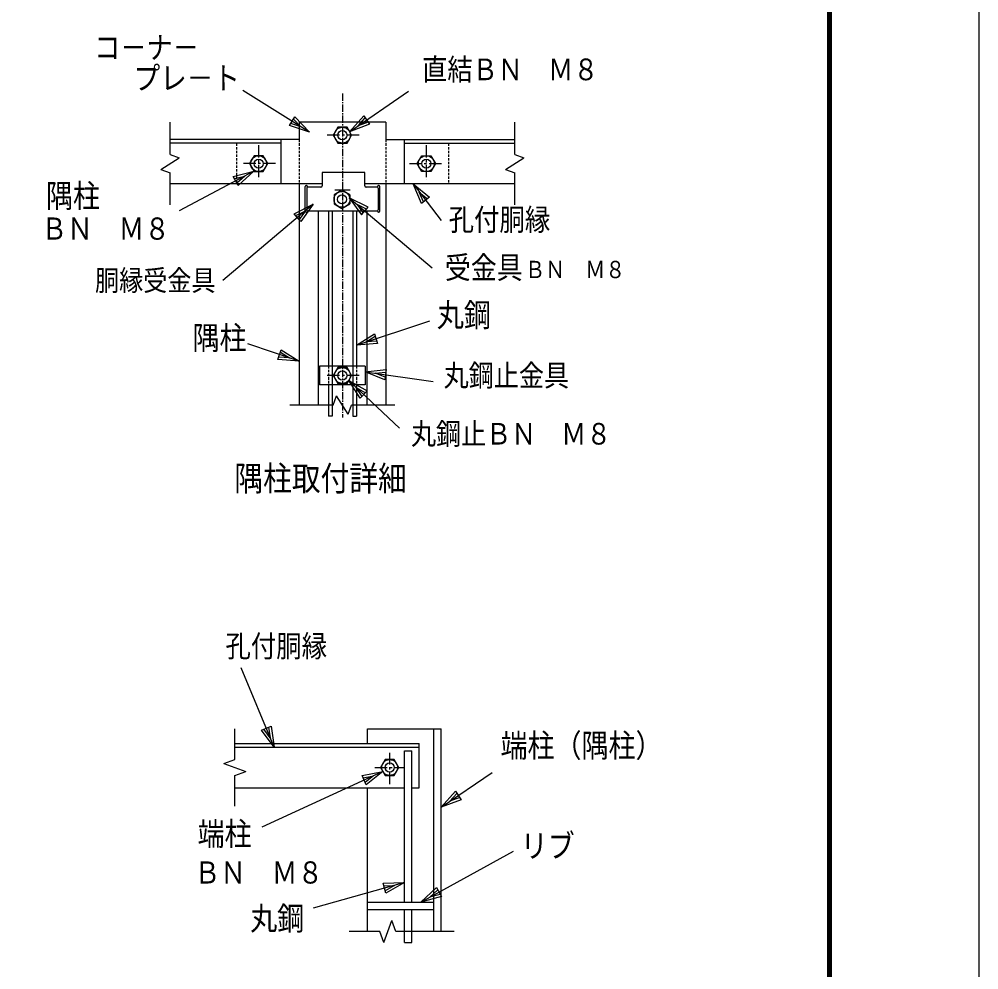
# Model space of a CAD drawing. Units: millimetres, scale not verified. Extents: x -4455 to 4455, y -3150 to 3150.
# Drawn here: x 2503 to 4455, y -45 to 1889 of the extents above; entities that cross this region are included whole.
import ezdxf
from ezdxf.enums import TextEntityAlignment as Align

# ---------------------------------------------------------------- set-up
doc = ezdxf.new("R2010")
doc.units = ezdxf.units.MM
doc.header["$LTSCALE"] = 20
for name, pattern in [('USER1', [1.125, 0.75, -0.125, 0.125, -0.125]), ('USER2', [2, 1.25, -0.25, 0.25, -0.25]), ('USER3', [0.375, 0.25, -0.125])]:
    doc.linetypes.add(name, pattern=pattern)
for name, color, linetype, lineweight in [('0-0_1', 7, 'Continuous', 25), ('0-2_0', 4, 'Continuous', 25), ('0-7_WAKU', 7, 'Continuous', 25)]:
    doc.layers.add(name, color=color, linetype=linetype, lineweight=lineweight)
doc.styles.add('ＭＳ ゴシック', font='')
doc.styles.get('ＭＳ ゴシック').set_extended_font_data('MS Gothic')

# ---------------------------------------------------------------- blocks, each defined once
blk = doc.blocks.new('C43')
at = {"layer": '0-0_1', "color": 4}
blk.add_line((155209.2, 57012.4), (158967.7, 59078.5), dxfattribs=at)
blk.add_lwpolyline([(156046.5, 57233.1), (155209.2, 57012.4), (155844.1, 57601.1)], close=True, dxfattribs=at)
blk.add_lwpolyline([(155995.9, 57325.1), (155577.3, 57214.8), (155894.7, 57509.1)], dxfattribs=at)
blk = doc.blocks.new('C45')
at = {"layer": '0-0_1', "color": 4}
blk.add_line((153663.4, 62317.5), (148739.3, 60062.2), dxfattribs=at)
blk.add_lwpolyline([(152812.2, 62158.7), (153663.4, 62317.5), (152987.1, 61776.8)], close=True, dxfattribs=at)
blk.add_lwpolyline([(152855.9, 62063.2), (153281.5, 62142.6), (152943.4, 61872.3)], dxfattribs=at)
blk = doc.blocks.new('C44')
at = {"layer": '0-0_1', "color": 4}
blk.add_line((154537.7, 57803.2), (150827.6, 56757.6), dxfattribs=at)
blk.add_lwpolyline([(153672.3, 57777.5), (154537.7, 57803.2), (153786.2, 57373.2)], close=True, dxfattribs=at)
blk.add_lwpolyline([(153700.8, 57676.4), (154133.5, 57689.3), (153757.7, 57474.3)], dxfattribs=at)
blk = doc.blocks.new('C46')
at = {"layer": '0-0_1', "color": 4}
blk.add_line((156037.7, 60874.7), (158113.3, 62287.1), dxfattribs=at)
blk.add_lwpolyline([(156850.4, 61173.6), (156037.7, 60874.7), (156614.1, 61520.9)], close=True, dxfattribs=at)
blk.add_lwpolyline([(156791.3, 61260.4), (156385, 61111), (156673.1, 61434.1)], dxfattribs=at)
blk = doc.blocks.new('C42')
at = {"layer": '0-0_1', "color": 4}
blk.add_line((149239.8, 63312.4), (147893.2, 66544.7), dxfattribs=at)
blk.add_lwpolyline([(149110.6, 64168.6), (149239.8, 63312.4), (148722.9, 64007.1)], close=True, dxfattribs=at)
blk.add_lwpolyline([(149013.7, 64128.2), (149078.3, 63700.1), (148819.8, 64047.5)], dxfattribs=at)
blk = doc.blocks.new('C56')
at = {"layer": '0-0_1', "color": 4}
blk.add_line((149771.7, 81596.7), (147678.7, 82303.1), dxfattribs=at)
blk.add_lwpolyline([(149042.9, 82064.3), (149771.7, 81596.7), (148908.6, 81666.3)], close=True, dxfattribs=at)
blk.add_lwpolyline([(149009.3, 81964.8), (149373.7, 81731), (148942.2, 81765.8)], dxfattribs=at)
blk = doc.blocks.new('C55')
at = {"layer": '0-0_1', "color": 4}
blk.add_line((151790.7, 80814.7), (154604.2, 80500.2), dxfattribs=at)
blk.add_lwpolyline([(152602.2, 80512.7), (151790.7, 80814.7), (152648.9, 80930.1)], close=True, dxfattribs=at)
blk.add_lwpolyline([(152613.9, 80617), (152208.1, 80768.1), (152637.2, 80825.7)], dxfattribs=at)
blk = doc.blocks.new('C53')
at = {"layer": '0-0_1', "color": 4}
blk.add_line((152102.2, 84612), (155089.1, 85592.4), dxfattribs=at)
blk.add_lwpolyline([(152965.8, 84674.4), (152102.2, 84612), (152834.8, 85073.5)], close=True, dxfattribs=at)
blk.add_lwpolyline([(152933, 84774.2), (152501.2, 84742.9), (152867.5, 84973.7)], dxfattribs=at)
blk = doc.blocks.new('C54')
at = {"layer": '0-0_1', "color": 4}
blk.add_line((152432.7, 81393.2), (154867.7, 82777.5), dxfattribs=at)
blk.add_lwpolyline([(153266.7, 81625.8), (152432.7, 81393.2), (153059.1, 81990.9)], close=True, dxfattribs=at)
blk.add_lwpolyline([(153214.8, 81717), (152797.8, 81600.8), (153111, 81899.6)], dxfattribs=at)
blk = doc.blocks.new('C58')
at = {"layer": '0-0_1', "color": 4}
blk.add_line((150198, 90916.6), (147478.4, 92614), dxfattribs=at)
blk.add_lwpolyline([(149596.6, 91539.5), (150198, 90916.6), (149374.2, 91183.2)], close=True, dxfattribs=at)
blk.add_lwpolyline([(149541, 91450.4), (149841.7, 91138.9), (149429.8, 91272.2)], dxfattribs=at)
blk = doc.blocks.new('C57')
at = {"layer": '0-0_1', "color": 4}
blk.add_line((147929, 89326), (145433.4, 86952.5), dxfattribs=at)
blk.add_lwpolyline([(147175.6, 88899.2), (147929, 89326), (147465.1, 88594.9)], close=True, dxfattribs=at)
blk.add_lwpolyline([(147248, 88823.2), (147624.7, 89036.5), (147392.7, 88671)], dxfattribs=at)
blk = doc.blocks.new('C51')
at = {"layer": '0-0_1', "color": 4}
blk.add_line((151826.1, 90932.7), (154214.1, 92582.3), dxfattribs=at)
blk.add_lwpolyline([(152636.6, 91237.4), (151826.1, 90932.7), (152397.9, 91582.9)], close=True, dxfattribs=at)
blk.add_lwpolyline([(152576.9, 91323.8), (152171.7, 91171.4), (152457.6, 91496.6)], dxfattribs=at)
blk = doc.blocks.new('C52')
at = {"layer": '0-0_1', "color": 4}
blk.add_line((154403.9, 88812.4), (155542.3, 87321.5), dxfattribs=at)
blk.add_lwpolyline([(154746.8, 88017.4), (154403.9, 88812.4), (155080.6, 88272.3)], close=True, dxfattribs=at)
blk.add_lwpolyline([(154830.2, 88081.1), (154658.8, 88478.6), (154997.1, 88208.5)], dxfattribs=at)

msp = doc.modelspace()

# ---------------------------------------------------------------- linework, layer by layer
at = {"layer": '0-0_1', "color": 4, "linetype": 'USER1'}
msp.add_line((3160.59, 1738.17), (3160.59, 1078.82), dxfattribs=at)
at = {"layer": '0-0_1', "color": 4}
for p, q in [((2810.05, 1614.16), (2810.05, 1679.66)), ((3511.13, 1614.16), (3511.13, 1679.66)), ((2791.42, 1583.69), (2828.67, 1607.38)), ((2810.05, 1614.16), (2828.67, 1607.38)), ((3492.51, 1583.69), (3529.75, 1607.38)), ((3511.13, 1614.16), (3529.75, 1607.38)), ((2791.42, 1583.69), (2810.05, 1576.91)), ((3492.51, 1583.69), (3511.13, 1576.91)), ((2810.05, 1511.41), (2810.05, 1576.91)), ((3511.13, 1511.41), (3511.13, 1576.91)), ((3174.23, 1526.09), (3343.3, 1383.33)), ((3174.23, 1526.09), (3199.55, 1490.98)), ((3213.1, 1507.03), (3174.23, 1526.09)), ((3101.23, 1512.7), (2917.56, 1357.62)), ((3062.36, 1493.64), (3101.23, 1512.7)), ((3101.23, 1512.7), (3075.91, 1477.59)), ((3190.28, 1512.55), (3202.94, 1494.99)), ((3209.71, 1503.01), (3190.28, 1512.55)), ((3199.55, 1490.98), (3213.1, 1507.03)), ((3075.91, 1477.59), (3062.36, 1493.64)), ((3141.96, 1104.28), (3148.74, 1122.91)), ((3172.43, 1085.66), (3148.74, 1122.91)), ((3141.96, 1104.28), (3053.93, 1104.28)), ((3172.43, 1085.66), (3179.21, 1104.28)), ((3267.25, 1104.28), (3179.21, 1104.28)), ((2941.71, 383.16), (2941.71, 445.53)), ((2919.21, 374.97), (2941.71, 383.16)), ((2919.21, 374.97), (2964.21, 358.59)), ((2941.71, 350.4), (2964.21, 358.59)), ((2941.71, 288.03), (2941.71, 350.4)), ((3244.77, 10.53), (3261.14, 55.53)), ((3269.33, 33.03), (3261.14, 55.53)), ((3236.58, 33.03), (3174.21, 33.03)), ((3244.77, 10.53), (3236.58, 33.03)), ((3387.79, 33.03), (3269.33, 33.03))]:
    msp.add_line(p, q, dxfattribs=at)
at = {"layer": '0-0_1'}
for p, q in [((3248.63, 1679.66), (3072.55, 1679.66)), ((3072.55, 1679.66), (3072.55, 1644.28)), ((3248.63, 1679.66), (3248.63, 1644.28)), ((3248.63, 1679.66), (3248.63, 1644.28)), ((3151.28, 1669.61), (3141.96, 1653.48)), ((3169.9, 1669.61), (3151.28, 1669.61)), ((3179.21, 1653.48), (3169.9, 1669.61)), ((3072.55, 1644.28), (2810.05, 1644.28)), ((3035.05, 1644.29), (3035.05, 1554.29)), ((3169.9, 1637.35), (3179.21, 1653.48)), ((3248.63, 1644.28), (3511.13, 1644.28)), ((3286.13, 1644.29), (3286.13, 1554.29)), ((3035.05, 1636.78), (2810.05, 1636.78)), ((3286.13, 1636.78), (3511.13, 1636.78)), ((2980.74, 1611.66), (2971.42, 1595.54)), ((2999.36, 1611.67), (2980.74, 1611.66)), ((3008.67, 1595.54), (2999.36, 1611.67)), ((3312.5, 1595.54), (3321.82, 1611.67)), ((3321.82, 1611.67), (3340.44, 1611.66)), ((3340.44, 1611.66), (3349.75, 1595.54)), ((2971.42, 1595.54), (2980.74, 1579.41)), ((2999.36, 1579.41), (3008.67, 1595.54)), ((3321.82, 1579.41), (3312.5, 1595.54)), ((3349.75, 1595.54), (3340.44, 1579.41)), ((2980.74, 1579.41), (2999.36, 1579.41)), ((3340.44, 1579.41), (3321.82, 1579.41)), ((3119.69, 1554.28), (2810.05, 1554.28)), ((3072.55, 1554.28), (3072.55, 1104.28)), ((3511.13, 1554.28), (3206.11, 1554.28)), ((3248.63, 1554.28), (3248.63, 1104.28)), ((3159.64, 1541.3), (3143.51, 1531.99)), ((3175.77, 1531.99), (3159.64, 1541.3)), ((3143.51, 1513.37), (3159.64, 1504.05)), ((3159.64, 1504.05), (3175.77, 1513.37)), ((3111.11, 1499.55), (3111.11, 1104.29)), ((3132.1, 1499.55), (3132.1, 1183.32)), ((3139.6, 1499.55), (3139.6, 1081.78)), ((3181.58, 1499.55), (3181.58, 1081.78)), ((3189.08, 1499.55), (3189.08, 1183.32)), ((3210.06, 1499.55), (3210.06, 1104.29)), ((3206.96, 1183.32), (3114.21, 1183.32)), ((3114.21, 1183.32), (3114.21, 1145.25)), ((3169.9, 1180.41), (3151.28, 1180.41)), ((3179.21, 1164.28), (3169.9, 1180.41)), ((3206.96, 1183.32), (3206.96, 1145.25)), ((3169.9, 1148.16), (3179.21, 1164.28)), ((3206.96, 1145.25), (3114.21, 1145.25)), ((3132.1, 1145.25), (3132.1, 1081.78)), ((3151.28, 1148.16), (3169.9, 1148.16)), ((3189.08, 1145.25), (3189.08, 1081.78)), ((3139.6, 1081.78), (3132.1, 1081.78)), ((3181.57, 1081.78), (3189.08, 1081.78)), ((3211.71, 445.53), (3361.71, 445.53)), ((3211.71, 415.53), (3211.71, 445.53)), ((3346.71, 33.03), (3346.71, 445.53)), ((3361.71, 33.03), (3361.71, 445.53)), ((2941.71, 415.53), (3316.71, 415.53)), ((3316.71, 325.53), (3316.71, 415.53)), ((2941.71, 408.03), (3316.71, 408.03)), ((3286.71, 93.03), (3286.71, 400.53)), ((3286.71, 400.53), (3301.71, 400.53)), ((3301.71, 93.03), (3301.71, 400.53)), ((3247.39, 382.91), (3238.08, 366.78)), ((3266.02, 382.91), (3247.39, 382.91)), ((3275.33, 366.78), (3266.02, 382.91)), ((3238.08, 366.78), (3247.39, 350.66)), ((3266.02, 350.66), (3275.33, 366.78)), ((3247.39, 350.66), (3266.02, 350.66)), ((2941.71, 325.53), (3286.71, 325.53)), ((3211.71, 33.03), (3211.71, 325.53)), ((3301.71, 325.53), (3316.71, 325.53)), ((3211.71, 93.03), (3346.71, 93.03)), ((3211.71, 78.03), (3346.71, 78.03)), ((3286.71, 10.53), (3286.71, 78.03)), ((3301.71, 10.53), (3301.71, 78.03)), ((3286.71, 10.53), (3301.71, 10.53))]:
    msp.add_line(p, q, dxfattribs=at)
at = {"layer": '0-0_1', "linetype": 'USER3'}
for p, q in [((3072.55, 1644.28), (3072.55, 1554.28)), ((3248.63, 1644.28), (3248.63, 1554.28)), ((2945.05, 1636.78), (2945.05, 1554.29)), ((3376.13, 1636.78), (3376.13, 1554.29)), ((3132.1, 1183.32), (3132.1, 1145.25)), ((3189.08, 1183.32), (3189.08, 1145.25))]:
    msp.add_line(p, q, dxfattribs=at)
at = {"layer": '0-0_1', "color": 4, "linetype": 'USER2'}
for p, q in [((3194.83, 1653.48), (3126.87, 1653.48)), ((2990.05, 1632.8), (2990.05, 1562.48)), ((3331.13, 1632.8), (3331.13, 1562.48)), ((3024.29, 1595.54), (2956.33, 1595.54)), ((3296.89, 1595.54), (3364.84, 1595.54)), ((3194.83, 1164.28), (3126.87, 1164.28)), ((3256.71, 332.7), (3256.71, 396.78)), ((3226.71, 366.78), (3286.71, 366.78))]:
    msp.add_line(p, q, dxfattribs=at)
at = {"layer": '0-0_1'}
for points in [[(3141.96, 1653.48), (3151.28, 1637.35), (3169.9, 1637.35)], [(3151.28, 1180.41), (3141.96, 1164.28), (3151.28, 1148.16)]]:
    msp.add_lwpolyline(points, dxfattribs=at)
at = {"layer": '0-0_1', "color": 4}
msp.add_lwpolyline([(3065.75, 1489.63), (3085.18, 1499.16), (3072.52, 1481.6)], dxfattribs=at)
at = {"layer": '0-0_1'}
for centre, radius in [((3160.59, 1653.48), 16.13), ((3160.59, 1653.48), 9.31), ((2990.05, 1595.54), 16.13), ((2990.05, 1595.54), 9.31), ((3331.13, 1595.54), 16.13), ((3331.13, 1595.54), 9.31), ((3159.64, 1522.68), 16.13), ((3159.64, 1522.68), 9.31), ((3160.59, 1164.28), 16.13), ((3160.59, 1164.28), 9.31), ((3256.71, 366.78), 16.13), ((3256.71, 366.78), 9.31)]:
    msp.add_circle(centre, radius, dxfattribs=at)
at = {"layer": '0-2_0', "color": 7}
for p, q in [((3206.11, 1577.62), (3119.69, 1577.62)), ((3119.69, 1577.62), (3119.69, 1550.5)), ((3206.11, 1550.5), (3206.11, 1577.62)), ((3084.68, 1498.42), (3084.68, 1548.82)), ((3086.68, 1550.82), (3087.4, 1550.82)), ((3087.4, 1550.82), (3086.68, 1550.82)), ((3087.88, 1545.5), (3087.88, 1501.55)), ((3089.4, 1547.5), (3089.4, 1548.82)), ((3116.69, 1547.5), (3089.88, 1547.5)), ((3144.86, 1542.05), (3176.67, 1542.05)), ((3176.67, 1542.05), (3176.67, 1542)), ((3231.75, 1547.5), (3209.11, 1547.5)), ((3231.75, 1547.44), (3231.75, 1547.5)), ((3231.77, 1547.5), (3231.77, 1548.82)), ((3233.3, 1545.5), (3233.3, 1501.55)), ((3234.5, 1550.82), (3233.77, 1550.82)), ((3233.77, 1550.82), (3234.5, 1550.82)), ((3236.5, 1498.42), (3236.5, 1548.82)), ((3143.51, 1531.99), (3143.51, 1513.37)), ((3175.77, 1531.99), (3175.77, 1513.37)), ((3086.65, 1496.71), (3087.4, 1496.71)), ((3089.4, 1498.71), (3089.4, 1499.55)), ((3089.88, 1499.55), (3231.75, 1499.55)), ((3231.75, 1499.55), (3231.75, 1499.61)), ((3231.77, 1498.71), (3231.77, 1499.55)), ((3234.52, 1496.71), (3233.77, 1496.71))]:
    msp.add_line(p, q, dxfattribs=at)
msp.add_lwpolyline([(3144.86, 1542.05), (3144.86, 1542), (3176.67, 1542)], dxfattribs=at)
for centre, radius, start, end in [((3086.68, 1548.82), 2, 90, 180), ((3087.4, 1548.82), 2, 0, 90), ((3089.88, 1545.5), 2, 90, 180), ((3116.69, 1550.5), 3, 270, 0), ((3209.11, 1550.5), 3, 180, 270), ((3231.3, 1545.5), 2, 0, 90), ((3233.77, 1548.82), 2, 90, 180), ((3234.5, 1548.82), 2, 0, 90), ((3086.65, 1498.71), 2, 188.18645, 270), ((3087.4, 1498.71), 2, 270, 0), ((3089.88, 1501.55), 2, 180, 270), ((3231.3, 1501.55), 2, 270, 0), ((3233.77, 1498.71), 2, 180, 270), ((3234.52, 1498.71), 2, 270, 351.81355)]:
    msp.add_arc(centre, radius, start, end, dxfattribs=at)
at = {"layer": '0-7_WAKU', "color": 3}
msp.add_lwpolyline([(-4455.05, 3150.01), (4454.95, 3150.01), (4454.95, -3149.99), (-4455.05, -3149.99)], close=True, dxfattribs=at)
at = {"layer": '0-7_WAKU'}
for points in [[(-4155.05, 2962.51), (4154.95, 2962.51), (4154.95, -2962.49), (-4155.05, -2962.49)], [(-4153.17, 2960.64), (4153.08, 2960.64), (4153.08, -2960.61), (-4153.17, -2960.61)], [(-4151.3, 2958.76), (4151.2, 2958.76), (4151.2, -2958.74), (-4151.3, -2958.74)], [(-4149.42, 2956.89), (4149.33, 2956.89), (4149.33, -2956.86), (-4149.42, -2956.86)], [(-4147.55, 2955.01), (4147.45, 2955.01), (4147.45, -2954.99), (-4147.55, -2954.99)]]:
    msp.add_lwpolyline(points, close=True, dxfattribs=at)

# ---------------------------------------------------------------- block references
at = {"layer": '0-2_0', "xscale": 0.05, "yscale": 0.05}
for name, p in [('C58', (-4416.03, -2886.34)), ('C51', (-4416.03, -2886.34)), ('C52', (-4416.03, -2886.34)), ('C53', (-4416.03, -3004.25)), ('C56', (-4416.03, -2886.34)), ('C42', (-4440.18, -2757.59)), ('C45', (-4440.18, -2757.59)), ('C46', (-4440.18, -2757.59)), ('C43', (-4440.18, -2757.59)), ('C44', (-4440.18, -2757.59))]:
    msp.add_blockref(name, p, dxfattribs=at)
for name, p, rotation in [('C57', (-5343.25, -737.77), 344.43451), ('C54', (-5307.68, 2640.35), 322.11462), ('C55', (-5319.56, 2494.75), 323.00048)]:
    msp.add_blockref(name, p, dxfattribs=dict(at, rotation=rotation))

# ---------------------------------------------------------------- texts
at = {"layer": '0-0_1', "color": 4, "style": 'ＭＳ ゴシック', "width": 0.85}
for s, height, p in [('コ－ナ－', 45.89, (2655.69, 1795.22)), ('直結ＢＮ\u3000Ｍ８', 44.2, (3322.73, 1751.8)), ('プレ－ト', 46.63, (2735.81, 1732.35)), ('隅柱', 47.36, (2557.66, 1492.04)), ('孔付胴縁', 44.57, (3376.58, 1445.97)), ('ＢＮ\u3000Ｍ８', 45.16, (2548.17, 1427.11)), ('受金具', 45.45, (3369.01, 1347.67)), ('ＢＮ\u3000Ｍ８', 35.18, (3532.05, 1351.9)), ('胴縁受金具', 42.29, (2657.35, 1324.02)), ('丸鋼', 47.36, (3352.77, 1249.51)), ('隅柱', 47.36, (2855.6, 1202.96)), ('丸鋼止金具', 44.05, (3366.37, 1129.19)), ('丸鋼止ＢＮ\u3000Ｍ８', 43.92, (3300.1, 1010.62)), ('隅柱取付詳細', 50.44, (2940.71, 914.58)), ('孔付胴縁', 44.57, (2922.61, 578.2)), ('端柱（隅柱）', 47.36, (3482.2, 373.59)), ('端柱', 47.36, (2865.96, 193.84)), ('リブ', 47.36, (3523.21, 169.48)), ('ＢＮ\u3000Ｍ８', 45.16, (2859.69, 116.99)), ('丸鋼', 47.36, (2972.99, 21.69))]:
    msp.add_text(s, height=height, dxfattribs=at).set_placement(p, align=Align.BOTTOM_LEFT)

doc.saveas('drawing.dxf')
